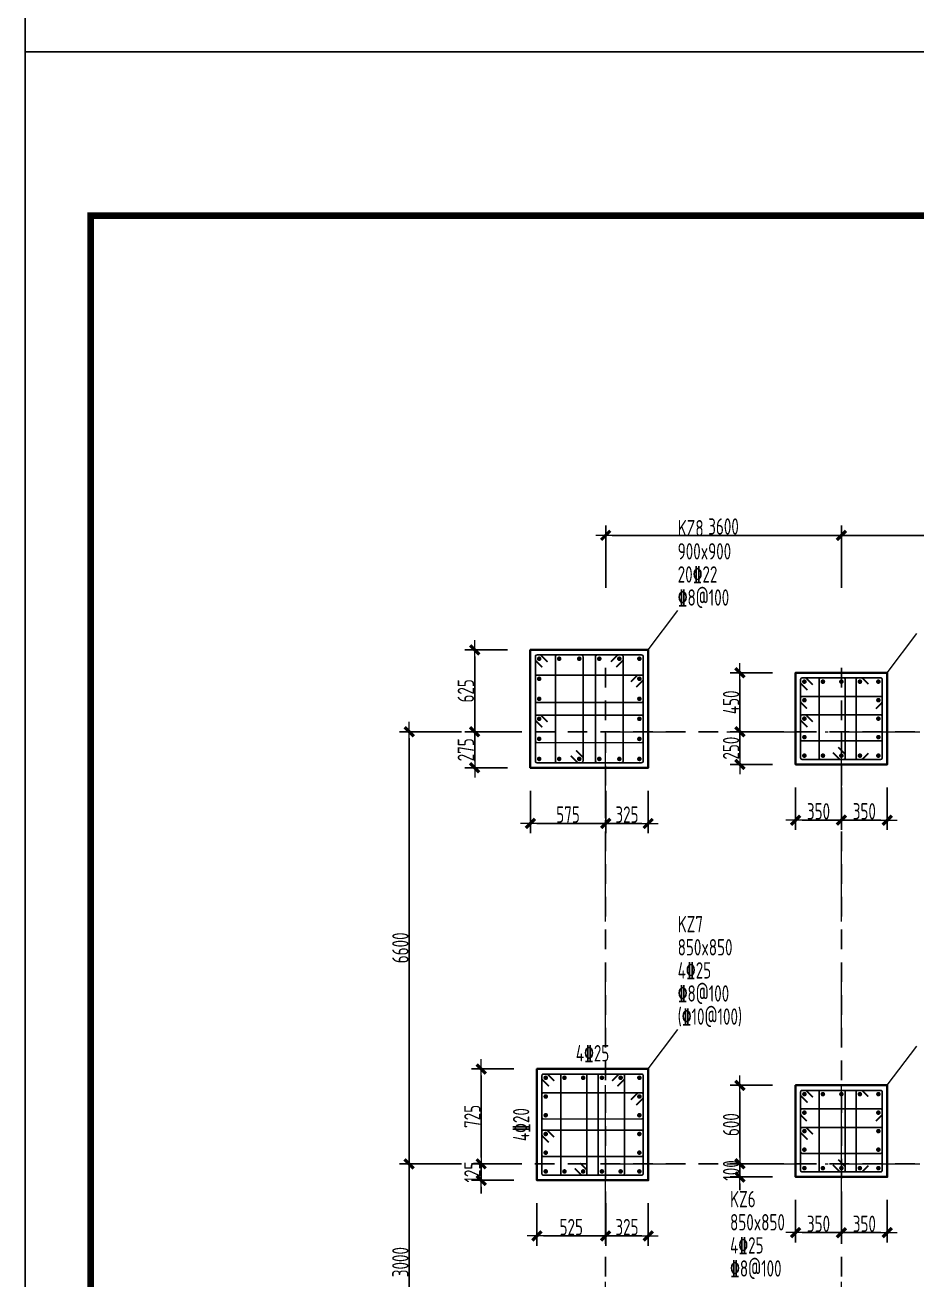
# Model space of a CAD drawing. Header units: millimetres. Extents: x 539196 to 807275, y 431843 to 1156631.
# Drawn here: x 603403 to 617021, y 749487 to 768652 of the extents above; entities that cross this region are included whole.
import ezdxf
from ezdxf.enums import TextEntityAlignment as Align

# ---------------------------------------------------------------- set-up
doc = ezdxf.new("R2010")
doc.units = ezdxf.units.MM
doc.header["$MEASUREMENT"] = 0
for name, pattern in [('DOTE', [2.42, 2, -0.2, 0.02, -0.2]), ('点划线', [1850, 1200, -300, 50, -300]), ('虚线', [500, 300, -200])]:
    doc.linetypes.add(name, pattern=pattern)
doc.layers.add('DOTE', color=1, linetype='DOTE')
doc.layers.add('PUB_TITLE', color=4, linetype='Continuous')
for name, color, linetype, lineweight in [('柱原位标注', 7, 'Continuous', 18), ('柱尺寸标注', 3, 'Continuous', 18), ('柱标注引线', 2, 'Continuous', 18), ('柱箍筋', 1, 'Continuous', 25), ('柱纵筋', 1, 'Continuous', 70), ('柱集中标注', 2, 'Continuous', 18), ('砼柱', 2, 'Continuous', 35), ('网格', 9, '点划线', 18), ('轴线标注', 3, 'Continuous', 18)]:
    doc.layers.add(name, color=color, linetype=linetype, lineweight=lineweight)
doc.styles.add('样式 1_yjk_yjk', font='yjkeng.shx', dxfattribs={"width": 0.7, "bigfont": 'yjkchn.shx'})
doc.dimstyles.new('盈建科结构_yjk_yjk', dxfattribs={"dimscale": 100, "dimtxt": 2.5, "dimasz": 1, "dimexe": 1.5, "dimexo": 0.625, "dimgap": 0.1, "dimtad": 1, "dimdec": 0, "dimrnd": 1, "dimzin": 0, "dimdsep": 46, "dimtxsty": '样式 1_yjk_yjk', "dimblk": '_yjkbk', "dimblk1": 'ARCHTICK', "dimblk2": 'ARCHTICK', "dimcen": 0.09, "dimadec": 0, "dimazin": 0, "dimtfac": 1, "dimtdec": 4, "dimtix": 1, "dimtmove": 2, "dimatfit": 3, "dimfxl": 0, "dimtolj": 1, "dimtzin": 0, "dimarcsym": 0})

# ---------------------------------------------------------------- blocks, each defined once
blk = doc.blocks.new('_yjkbk')
blk.add_line((-1, 0), (1.5, 0))
blk.add_lwpolyline([(-0.7, -0.7, 0.5, 0.5, 0), (0.7, 0.7, 0.5, 0.5, 0)], format="xyseb")
blk = doc.blocks.new('*D2409')
at = {"layer": 'Defpoints', "color": 0}
for p in [(611118, 757309), (612268, 757309), (612268, 756459)]:
    blk.add_point(p, dxfattribs=at)
at = {"layer": '柱尺寸标注', "color": 0, "lineweight": -2}
for p, q in [((611118, 756959), (611118, 756309)), ((612268, 756959), (612268, 756309)), ((611218, 756459), (612168, 756459))]:
    blk.add_line(p, q, dxfattribs=at)
at = {"layer": '柱尺寸标注', "color": 0, "lineweight": -2, "xscale": 100, "yscale": 100, "zscale": 100, "rotation": 180}
blk.add_blockref('_yjkbk', (611118, 756459), dxfattribs=at)
at = {"layer": '柱尺寸标注', "color": 0, "lineweight": -2, "xscale": 100, "yscale": 100, "zscale": 100}
blk.add_blockref('_yjkbk', (612268, 756459), dxfattribs=at)
at = {"layer": '柱尺寸标注', "color": 0, "insert": (611693, 756594), "char_height": 250, "attachment_point": 5, "style": '样式 1_yjk_yjk'}
blk.add_mtext('\\A1;575', dxfattribs=at)
blk = doc.blocks.new('_ARCHTICK')
at = {"color": 0, "linetype": 'ByBlock', "const_width": 0.15}
blk.add_lwpolyline([(-0.5, -0.5), (0.5, 0.5)], dxfattribs=at)
blk = doc.blocks.new('*D2410')
at = {"layer": 'Defpoints', "color": 0}
for p in [(612268, 757309), (612918, 757309), (612918, 756459)]:
    blk.add_point(p, dxfattribs=at)
at = {"layer": '柱尺寸标注', "color": 0, "lineweight": -2}
for p, q in [((612268, 756959), (612268, 756309)), ((612918, 756959), (612918, 756309)), ((612368, 756459), (612818, 756459))]:
    blk.add_line(p, q, dxfattribs=at)
at = {"layer": '柱尺寸标注', "color": 0, "lineweight": -2, "xscale": 100, "yscale": 100, "zscale": 100, "rotation": 180}
blk.add_blockref('_yjkbk', (612268, 756459), dxfattribs=at)
at = {"layer": '柱尺寸标注', "color": 0, "lineweight": -2, "xscale": 100, "yscale": 100, "zscale": 100}
blk.add_blockref('_yjkbk', (612918, 756459), dxfattribs=at)
at = {"layer": '柱尺寸标注', "color": 0, "insert": (612593, 756594), "char_height": 250, "attachment_point": 5, "style": '样式 1_yjk_yjk'}
blk.add_mtext('\\A1;325', dxfattribs=at)
blk = doc.blocks.new('*D2411')
at = {"layer": 'Defpoints', "color": 0}
for p in [(611118, 759109), (610268, 757859), (611118, 757859)]:
    blk.add_point(p, dxfattribs=at)
at = {"layer": '柱尺寸标注', "color": 0, "lineweight": -2}
for p, q in [((610768, 759109), (610118, 759109)), ((610268, 759009), (610268, 757959)), ((610768, 757859), (610118, 757859))]:
    blk.add_line(p, q, dxfattribs=at)
at = {"layer": '柱尺寸标注', "color": 0, "lineweight": -2, "xscale": 100, "yscale": 100, "zscale": 100}
for p, rotation in [((610268, 759109), 90), ((610268, 757859), 270)]:
    blk.add_blockref('_yjkbk', p, dxfattribs=dict(at, rotation=rotation))
at = {"layer": '柱尺寸标注', "color": 0, "insert": (610133, 758484), "char_height": 250, "attachment_point": 5, "rotation": 90, "style": '样式 1_yjk_yjk'}
blk.add_mtext('\\A1;625', dxfattribs=at)
blk = doc.blocks.new('*D2412')
at = {"layer": 'Defpoints', "color": 0}
for p in [(611118, 757859), (610268, 757309), (611118, 757309)]:
    blk.add_point(p, dxfattribs=at)
at = {"layer": '柱尺寸标注', "color": 0, "lineweight": -2}
for p, q in [((610768, 757859), (610118, 757859)), ((610268, 757759), (610268, 757409)), ((610768, 757309), (610118, 757309))]:
    blk.add_line(p, q, dxfattribs=at)
at = {"layer": '柱尺寸标注', "color": 0, "lineweight": -2, "xscale": 100, "yscale": 100, "zscale": 100}
for p, rotation in [((610268, 757859), 90), ((610268, 757309), 270)]:
    blk.add_blockref('_yjkbk', p, dxfattribs=dict(at, rotation=rotation))
at = {"layer": '柱尺寸标注', "color": 0, "insert": (610133, 757584), "char_height": 250, "attachment_point": 5, "rotation": 90, "style": '样式 1_yjk_yjk'}
blk.add_mtext('\\A1;275', dxfattribs=at)
blk = doc.blocks.new('*D2421')
at = {"layer": 'Defpoints', "color": 0}
for p in [(611218, 751009), (612268, 751009), (612268, 750159)]:
    blk.add_point(p, dxfattribs=at)
at = {"layer": '柱尺寸标注', "color": 0, "lineweight": -2}
for p, q in [((611218, 750659), (611218, 750009)), ((612268, 750659), (612268, 750009)), ((611318, 750159), (612168, 750159))]:
    blk.add_line(p, q, dxfattribs=at)
at = {"layer": '柱尺寸标注', "color": 0, "lineweight": -2, "xscale": 100, "yscale": 100, "zscale": 100, "rotation": 180}
blk.add_blockref('_yjkbk', (611218, 750159), dxfattribs=at)
at = {"layer": '柱尺寸标注', "color": 0, "lineweight": -2, "xscale": 100, "yscale": 100, "zscale": 100}
blk.add_blockref('_yjkbk', (612268, 750159), dxfattribs=at)
at = {"layer": '柱尺寸标注', "color": 0, "insert": (611743, 750294), "char_height": 250, "attachment_point": 5, "style": '样式 1_yjk_yjk'}
blk.add_mtext('\\A1;525', dxfattribs=at)
blk = doc.blocks.new('*D2422')
at = {"layer": 'Defpoints', "color": 0}
for p in [(612268, 751009), (612918, 751009), (612918, 750159)]:
    blk.add_point(p, dxfattribs=at)
at = {"layer": '柱尺寸标注', "color": 0, "lineweight": -2}
for p, q in [((612268, 750659), (612268, 750009)), ((612918, 750659), (612918, 750009)), ((612368, 750159), (612818, 750159))]:
    blk.add_line(p, q, dxfattribs=at)
at = {"layer": '柱尺寸标注', "color": 0, "lineweight": -2, "xscale": 100, "yscale": 100, "zscale": 100, "rotation": 180}
blk.add_blockref('_yjkbk', (612268, 750159), dxfattribs=at)
at = {"layer": '柱尺寸标注', "color": 0, "lineweight": -2, "xscale": 100, "yscale": 100, "zscale": 100}
blk.add_blockref('_yjkbk', (612918, 750159), dxfattribs=at)
at = {"layer": '柱尺寸标注', "color": 0, "insert": (612593, 750294), "char_height": 250, "attachment_point": 5, "style": '样式 1_yjk_yjk'}
blk.add_mtext('\\A1;325', dxfattribs=at)
blk = doc.blocks.new('*D2423')
at = {"layer": 'Defpoints', "color": 0}
for p in [(611218, 752709), (610368, 751259), (611218, 751259)]:
    blk.add_point(p, dxfattribs=at)
at = {"layer": '柱尺寸标注', "color": 0, "lineweight": -2}
for p, q in [((610868, 752709), (610218, 752709)), ((610368, 752609), (610368, 751359)), ((610868, 751259), (610218, 751259))]:
    blk.add_line(p, q, dxfattribs=at)
at = {"layer": '柱尺寸标注', "color": 0, "lineweight": -2, "xscale": 100, "yscale": 100, "zscale": 100}
for p, rotation in [((610368, 752709), 90), ((610368, 751259), 270)]:
    blk.add_blockref('_yjkbk', p, dxfattribs=dict(at, rotation=rotation))
at = {"layer": '柱尺寸标注', "color": 0, "insert": (610233, 751984), "char_height": 250, "attachment_point": 5, "rotation": 90, "style": '样式 1_yjk_yjk'}
blk.add_mtext('\\A1;725', dxfattribs=at)
blk = doc.blocks.new('*D2424')
at = {"layer": 'Defpoints', "color": 0}
for p in [(611218, 751259), (610368, 751009), (611218, 751009)]:
    blk.add_point(p, dxfattribs=at)
at = {"layer": '柱尺寸标注', "color": 0, "lineweight": -2}
for p, q in [((610368, 751359), (610368, 751459)), ((610868, 751259), (610218, 751259)), ((610368, 751259), (610368, 751009)), ((610868, 751009), (610218, 751009)), ((610368, 750909), (610368, 750809))]:
    blk.add_line(p, q, dxfattribs=at)
at = {"layer": '柱尺寸标注', "color": 0, "lineweight": -2, "xscale": 100, "yscale": 100, "zscale": 100}
for p, rotation in [((610368, 751259), 270), ((610368, 751009), 90)]:
    blk.add_blockref('_yjkbk', p, dxfattribs=dict(at, rotation=rotation))
at = {"layer": '柱尺寸标注', "color": 0, "insert": (610233, 751134), "char_height": 250, "attachment_point": 5, "rotation": 90, "style": '样式 1_yjk_yjk'}
blk.add_mtext('\\A1;125', dxfattribs=at)
blk = doc.blocks.new('*D2425')
at = {"layer": 'Defpoints', "color": 0}
for p in [(615168, 751059), (615868, 751059), (615868, 750209)]:
    blk.add_point(p, dxfattribs=at)
at = {"layer": '柱尺寸标注', "color": 0, "lineweight": -2}
for p, q in [((615168, 750709), (615168, 750059)), ((615868, 750709), (615868, 750059)), ((615268, 750209), (615768, 750209))]:
    blk.add_line(p, q, dxfattribs=at)
at = {"layer": '柱尺寸标注', "color": 0, "lineweight": -2, "xscale": 100, "yscale": 100, "zscale": 100, "rotation": 180}
blk.add_blockref('_yjkbk', (615168, 750209), dxfattribs=at)
at = {"layer": '柱尺寸标注', "color": 0, "lineweight": -2, "xscale": 100, "yscale": 100, "zscale": 100}
blk.add_blockref('_yjkbk', (615868, 750209), dxfattribs=at)
at = {"layer": '柱尺寸标注', "color": 0, "insert": (615518, 750344), "char_height": 250, "attachment_point": 5, "style": '样式 1_yjk_yjk'}
blk.add_mtext('\\A1;350', dxfattribs=at)
blk = doc.blocks.new('*D2426')
at = {"layer": 'Defpoints', "color": 0}
for p in [(615868, 751059), (616568, 751059), (616568, 750209)]:
    blk.add_point(p, dxfattribs=at)
at = {"layer": '柱尺寸标注', "color": 0, "lineweight": -2}
for p, q in [((615868, 750709), (615868, 750059)), ((616568, 750709), (616568, 750059)), ((615968, 750209), (616468, 750209))]:
    blk.add_line(p, q, dxfattribs=at)
at = {"layer": '柱尺寸标注', "color": 0, "lineweight": -2, "xscale": 100, "yscale": 100, "zscale": 100, "rotation": 180}
blk.add_blockref('_yjkbk', (615868, 750209), dxfattribs=at)
at = {"layer": '柱尺寸标注', "color": 0, "lineweight": -2, "xscale": 100, "yscale": 100, "zscale": 100}
blk.add_blockref('_yjkbk', (616568, 750209), dxfattribs=at)
at = {"layer": '柱尺寸标注', "color": 0, "insert": (616218, 750344), "char_height": 250, "attachment_point": 5, "style": '样式 1_yjk_yjk'}
blk.add_mtext('\\A1;350', dxfattribs=at)
blk = doc.blocks.new('*D2427')
at = {"layer": 'Defpoints', "color": 0}
for p in [(615168, 752459), (614318, 751259), (615168, 751259)]:
    blk.add_point(p, dxfattribs=at)
at = {"layer": '柱尺寸标注', "color": 0, "lineweight": -2}
for p, q in [((614818, 752459), (614168, 752459)), ((614318, 752359), (614318, 751359)), ((614818, 751259), (614168, 751259))]:
    blk.add_line(p, q, dxfattribs=at)
at = {"layer": '柱尺寸标注', "color": 0, "lineweight": -2, "xscale": 100, "yscale": 100, "zscale": 100}
for p, rotation in [((614318, 752459), 90), ((614318, 751259), 270)]:
    blk.add_blockref('_yjkbk', p, dxfattribs=dict(at, rotation=rotation))
at = {"layer": '柱尺寸标注', "color": 0, "insert": (614183, 751859), "char_height": 250, "attachment_point": 5, "rotation": 90, "style": '样式 1_yjk_yjk'}
blk.add_mtext('\\A1;600', dxfattribs=at)
blk = doc.blocks.new('*D2428')
at = {"layer": 'Defpoints', "color": 0}
for p in [(615168, 751259), (614318, 751059), (615168, 751059)]:
    blk.add_point(p, dxfattribs=at)
at = {"layer": '柱尺寸标注', "color": 0, "lineweight": -2}
for p, q in [((614318, 751359), (614318, 751459)), ((614818, 751259), (614168, 751259)), ((614318, 751259), (614318, 751059)), ((614818, 751059), (614168, 751059)), ((614318, 750959), (614318, 750859))]:
    blk.add_line(p, q, dxfattribs=at)
at = {"layer": '柱尺寸标注', "color": 0, "lineweight": -2, "xscale": 100, "yscale": 100, "zscale": 100}
for p, rotation in [((614318, 751259), 270), ((614318, 751059), 90)]:
    blk.add_blockref('_yjkbk', p, dxfattribs=dict(at, rotation=rotation))
at = {"layer": '柱尺寸标注', "color": 0, "insert": (614183, 751159), "char_height": 250, "attachment_point": 5, "rotation": 90, "style": '样式 1_yjk_yjk'}
blk.add_mtext('\\A1;100', dxfattribs=at)
blk = doc.blocks.new('*D2429')
at = {"layer": 'Defpoints', "color": 0}
for p in [(615168, 757359), (615868, 757359), (615868, 756509)]:
    blk.add_point(p, dxfattribs=at)
at = {"layer": '柱尺寸标注', "color": 0, "lineweight": -2}
for p, q in [((615168, 757009), (615168, 756359)), ((615868, 757009), (615868, 756359)), ((615268, 756509), (615768, 756509))]:
    blk.add_line(p, q, dxfattribs=at)
at = {"layer": '柱尺寸标注', "color": 0, "lineweight": -2, "xscale": 100, "yscale": 100, "zscale": 100, "rotation": 180}
blk.add_blockref('_yjkbk', (615168, 756509), dxfattribs=at)
at = {"layer": '柱尺寸标注', "color": 0, "lineweight": -2, "xscale": 100, "yscale": 100, "zscale": 100}
blk.add_blockref('_yjkbk', (615868, 756509), dxfattribs=at)
at = {"layer": '柱尺寸标注', "color": 0, "insert": (615518, 756644), "char_height": 250, "attachment_point": 5, "style": '样式 1_yjk_yjk'}
blk.add_mtext('\\A1;350', dxfattribs=at)
blk = doc.blocks.new('*D2430')
at = {"layer": 'Defpoints', "color": 0}
for p in [(615868, 757359), (616568, 757359), (616568, 756509)]:
    blk.add_point(p, dxfattribs=at)
at = {"layer": '柱尺寸标注', "color": 0, "lineweight": -2}
for p, q in [((615868, 757009), (615868, 756359)), ((616568, 757009), (616568, 756359)), ((615968, 756509), (616468, 756509))]:
    blk.add_line(p, q, dxfattribs=at)
at = {"layer": '柱尺寸标注', "color": 0, "lineweight": -2, "xscale": 100, "yscale": 100, "zscale": 100, "rotation": 180}
blk.add_blockref('_yjkbk', (615868, 756509), dxfattribs=at)
at = {"layer": '柱尺寸标注', "color": 0, "lineweight": -2, "xscale": 100, "yscale": 100, "zscale": 100}
blk.add_blockref('_yjkbk', (616568, 756509), dxfattribs=at)
at = {"layer": '柱尺寸标注', "color": 0, "insert": (616218, 756644), "char_height": 250, "attachment_point": 5, "style": '样式 1_yjk_yjk'}
blk.add_mtext('\\A1;350', dxfattribs=at)
blk = doc.blocks.new('*D2431')
at = {"layer": 'Defpoints', "color": 0}
for p in [(615168, 758759), (614318, 757859), (615168, 757859)]:
    blk.add_point(p, dxfattribs=at)
at = {"layer": '柱尺寸标注', "color": 0, "lineweight": -2}
for p, q in [((614818, 758759), (614168, 758759)), ((614318, 758659), (614318, 757959)), ((614818, 757859), (614168, 757859))]:
    blk.add_line(p, q, dxfattribs=at)
at = {"layer": '柱尺寸标注', "color": 0, "lineweight": -2, "xscale": 100, "yscale": 100, "zscale": 100}
for p, rotation in [((614318, 758759), 90), ((614318, 757859), 270)]:
    blk.add_blockref('_yjkbk', p, dxfattribs=dict(at, rotation=rotation))
at = {"layer": '柱尺寸标注', "color": 0, "insert": (614183, 758309), "char_height": 250, "attachment_point": 5, "rotation": 90, "style": '样式 1_yjk_yjk'}
blk.add_mtext('\\A1;450', dxfattribs=at)
blk = doc.blocks.new('*D2432')
at = {"layer": 'Defpoints', "color": 0}
for p in [(615168, 757859), (614318, 757359), (615168, 757359)]:
    blk.add_point(p, dxfattribs=at)
at = {"layer": '柱尺寸标注', "color": 0, "lineweight": -2}
for p, q in [((614818, 757859), (614168, 757859)), ((614318, 757759), (614318, 757459)), ((614818, 757359), (614168, 757359))]:
    blk.add_line(p, q, dxfattribs=at)
at = {"layer": '柱尺寸标注', "color": 0, "lineweight": -2, "xscale": 100, "yscale": 100, "zscale": 100}
for p, rotation in [((614318, 757859), 90), ((614318, 757359), 270)]:
    blk.add_blockref('_yjkbk', p, dxfattribs=dict(at, rotation=rotation))
at = {"layer": '柱尺寸标注', "color": 0, "insert": (614183, 757609), "char_height": 250, "attachment_point": 5, "rotation": 90, "style": '样式 1_yjk_yjk'}
blk.add_mtext('\\A1;250', dxfattribs=at)
blk = doc.blocks.new('*D1015')
at = {"layer": 'Defpoints', "color": 0}
for p in [(615868, 760859), (612268, 757859), (615868, 757859)]:
    blk.add_point(p, dxfattribs=at)
at = {"layer": '轴线标注', "color": 0, "lineweight": -2}
for p, q in [((612268, 760059), (612268, 761009)), ((612368, 760859), (615768, 760859)), ((615868, 760059), (615868, 761009))]:
    blk.add_line(p, q, dxfattribs=at)
at = {"layer": '轴线标注', "color": 0, "lineweight": -2, "xscale": 100, "yscale": 100, "zscale": 100, "rotation": 180}
blk.add_blockref('_yjkbk', (612268, 760859), dxfattribs=at)
at = {"layer": '轴线标注', "color": 0, "lineweight": -2, "xscale": 100, "yscale": 100, "zscale": 100}
blk.add_blockref('_yjkbk', (615868, 760859), dxfattribs=at)
at = {"layer": '轴线标注', "color": 0, "insert": (614068, 760994), "char_height": 250, "attachment_point": 5, "style": '样式 1_yjk_yjk'}
blk.add_mtext('\\A1;3600', dxfattribs=at)
blk = doc.blocks.new('*D1017')
at = {"layer": 'Defpoints', "color": 0}
for p in [(619668, 760859), (615868, 757859), (619668, 757859)]:
    blk.add_point(p, dxfattribs=at)
at = {"layer": '轴线标注', "color": 0, "lineweight": -2}
for p, q in [((615868, 760059), (615868, 761009)), ((615968, 760859), (619568, 760859)), ((619668, 760059), (619668, 761009))]:
    blk.add_line(p, q, dxfattribs=at)
at = {"layer": '轴线标注', "color": 0, "lineweight": -2, "xscale": 100, "yscale": 100, "zscale": 100, "rotation": 180}
blk.add_blockref('_yjkbk', (615868, 760859), dxfattribs=at)
at = {"layer": '轴线标注', "color": 0, "lineweight": -2, "xscale": 100, "yscale": 100, "zscale": 100}
blk.add_blockref('_yjkbk', (619668, 760859), dxfattribs=at)
at = {"layer": '轴线标注', "color": 0, "insert": (617768, 760994), "char_height": 250, "attachment_point": 5, "style": '样式 1_yjk_yjk'}
blk.add_mtext('\\A1;3800', dxfattribs=at)
blk = doc.blocks.new('*D1034')
at = {"layer": 'Defpoints', "color": 0}
for p in [(612268, 757859), (609268, 751259), (612268, 751259)]:
    blk.add_point(p, dxfattribs=at)
at = {"layer": '轴线标注', "color": 0, "lineweight": -2}
for p, q in [((610068, 757859), (609118, 757859)), ((609268, 757759), (609268, 751359)), ((610068, 751259), (609118, 751259))]:
    blk.add_line(p, q, dxfattribs=at)
at = {"layer": '轴线标注', "color": 0, "lineweight": -2, "xscale": 100, "yscale": 100, "zscale": 100}
for p, rotation in [((609268, 757859), 90), ((609268, 751259), 270)]:
    blk.add_blockref('_yjkbk', p, dxfattribs=dict(at, rotation=rotation))
at = {"layer": '轴线标注', "color": 0, "insert": (609133, 754559), "char_height": 250, "attachment_point": 5, "rotation": 90, "style": '样式 1_yjk_yjk'}
blk.add_mtext('\\A1;6600', dxfattribs=at)
blk = doc.blocks.new('*D1036')
at = {"layer": 'Defpoints', "color": 0}
for p in [(612268, 751259), (609268, 748259), (612268, 748259)]:
    blk.add_point(p, dxfattribs=at)
at = {"layer": '轴线标注', "color": 0, "lineweight": -2}
for p, q in [((610068, 751259), (609118, 751259)), ((609268, 751159), (609268, 748359)), ((610068, 748259), (609118, 748259))]:
    blk.add_line(p, q, dxfattribs=at)
at = {"layer": '轴线标注', "color": 0, "lineweight": -2, "xscale": 100, "yscale": 100, "zscale": 100}
for p, rotation in [((609268, 751259), 90), ((609268, 748259), 270)]:
    blk.add_blockref('_yjkbk', p, dxfattribs=dict(at, rotation=rotation))
at = {"layer": '轴线标注', "color": 0, "insert": (609133, 749759), "char_height": 250, "attachment_point": 5, "rotation": 90, "style": '样式 1_yjk_yjk'}
blk.add_mtext('\\A1;3000', dxfattribs=at)
blk = doc.blocks.new('jzzw')
at = {"layer": 'DOTE', "color": 1, "linetype": '虚线'}
for p, q in [((913786, 872027), (913786, 890469)), ((913786, 872027), (913786, 890469)), ((917386, 872027), (917386, 890469)), ((952506, 889349), (912186, 889349)), ((952506, 889349), (912186, 889349)), ((952506, 889349), (912186, 889349)), ((952506, 889349), (912186, 889349)), ((952506, 882749), (911886, 882749))]:
    blk.add_line(p, q, dxfattribs=at)

msp = doc.modelspace()

# ---------------------------------------------------------------- linework, layer by layer
at = {"layer": 'PUB_TITLE'}
for points in [[(603402.6, 768243), (662802.6, 768243), (662802.6, 852343), (603402.6, 852343)], [(603402.6, 684143), (662802.6, 684143), (662802.6, 768243), (603402.6, 768243)]]:
    msp.add_lwpolyline(points, close=True, dxfattribs=at)
at = {"layer": 'PUB_TITLE', "const_width": 100}
msp.add_lwpolyline([(604402.6, 685143), (661802.6, 685143), (661802.6, 765743), (604402.6, 765743)], close=True, dxfattribs=at)
at = {"layer": '柱标注引线'}
for p, q in [((612917.6, 759109.2), (613367.6, 759709.2)), ((616567.6, 758759.2), (617017.6, 759359.2)), ((612917.6, 752709.2), (613367.6, 753309.2)), ((616567.6, 752459.2), (617017.6, 753059.2))]:
    msp.add_line(p, q, dxfattribs=at)
at = {"layer": '柱箍筋', "const_width": 25}
for points in [[(611381.6, 758926.5), (611283.4, 759024.8, 0.1989124), (611266.6, 759031.7), (611218.8, 759031.7, 0.4142136), (611195.1, 759008), (611195.1, 757410.5, 0.4142136), (611218.8, 757386.7), (612816.3, 757386.7, 0.4142136), (612840.1, 757410.5), (612840.1, 759008, 0.4142136), (612816.3, 759031.7), (611218.8, 759031.7, 0.4142136), (611195.1, 759008), (611195.1, 758960.2, 0.1989124), (611202, 758943.5), (611300.3, 758845.2)], [(611735.5, 757492), (611833.8, 757393.7, 0.1989124), (611850.6, 757386.7), (611898.3, 757386.7, 0.4142136), (611922.1, 757410.5), (611922.1, 759008, 0.4142136), (611898.3, 759031.7), (611524.8, 759031.7, 0.4142136), (611501.1, 759008), (611501.1, 757410.5, 0.4142136), (611524.8, 757386.7), (611898.3, 757386.7, 0.4142136), (611922.1, 757410.5), (611922.1, 757458.2, 0.1989124), (611915.1, 757475), (611816.9, 757573.3)], [(612347.5, 758926.5), (612445.8, 759024.8, -0.1989124), (612462.6, 759031.7), (612510.3, 759031.7, -0.4142136), (612534.1, 759008), (612534.1, 757410.5, -0.4142136), (612510.3, 757386.7), (612136.8, 757386.7, -0.4142136), (612113.1, 757410.5), (612113.1, 759008, -0.4142136), (612136.8, 759031.7), (612510.3, 759031.7, -0.4142136), (612534.1, 759008), (612534.1, 758960.2, -0.1989124), (612527.1, 758943.5), (612428.9, 758845.2)], [(612734.9, 758539.2), (612833.1, 758637.5, 0.1989124), (612840.1, 758654.2), (612840.1, 758702, 0.4142136), (612816.3, 758725.7), (611218.8, 758725.7, 0.4142136), (611195.1, 758702), (611195.1, 758328.5, 0.4142136), (611218.8, 758304.7), (612816.3, 758304.7, 0.4142136), (612840.1, 758328.5), (612840.1, 758702, 0.4142136), (612816.3, 758725.7), (612768.6, 758725.7, 0.1989124), (612751.8, 758718.8), (612653.5, 758620.5)], [(615431.6, 758576.5), (615333.4, 758674.8, 0.1989124), (615316.6, 758681.7), (615268.8, 758681.7, 0.4142136), (615245.1, 758658), (615245.1, 757460.5, 0.4142136), (615268.8, 757436.7), (616466.3, 757436.7, 0.4142136), (616490.1, 757460.5), (616490.1, 758658, 0.4142136), (616466.3, 758681.7), (615268.8, 758681.7, 0.4142136), (615245.1, 758658), (615245.1, 758610.2, 0.1989124), (615252, 758593.5), (615350.3, 758495.2)], [(615738.5, 757542), (615836.8, 757443.7, 0.1989124), (615853.6, 757436.7), (615901.3, 757436.7, 0.4142136), (615925.1, 757460.5), (615925.1, 758658, 0.4142136), (615901.3, 758681.7), (615551.3, 758681.7, 0.4142136), (615527.6, 758658), (615527.6, 757460.5, 0.4142136), (615551.3, 757436.7), (615901.3, 757436.7, 0.4142136), (615925.1, 757460.5), (615925.1, 757508.2, 0.1989124), (615918.1, 757525), (615819.9, 757623.3)], [(616279.1, 757532.1), (616190.7, 757443.7, -0.131362), (616164.1, 757436.7), (616116.3, 757436.7, -0.4142136), (616092.6, 757460.5), (616092.6, 758658, -0.4142136), (616116.3, 758681.7), (616164.1, 758681.7, -0.131362), (616190.7, 758674.8), (616279.1, 758586.4)], [(615340.4, 758212.7), (615252, 758301.1, -0.131362), (615245.1, 758327.7), (615245.1, 758375.5, -0.4142136), (615268.8, 758399.2), (616466.3, 758399.2, -0.4142136), (616490.1, 758375.5), (616490.1, 758327.7, -0.131362), (616483.1, 758301.1), (616394.7, 758212.7)], [(611300.3, 757927.2), (611202, 758025.5, -0.1989124), (611195.1, 758042.2), (611195.1, 758090, -0.4142136), (611218.8, 758113.7), (612816.3, 758113.7, -0.4142136), (612840.1, 758090), (612840.1, 757716.5, -0.4142136), (612816.3, 757692.7), (611218.8, 757692.7, -0.4142136), (611195.1, 757716.5), (611195.1, 758090, -0.4142136), (611218.8, 758113.7), (611266.6, 758113.7, -0.1989124), (611283.4, 758106.8), (611381.6, 758008.5)], [(615350.3, 757930.2), (615252, 758028.5, -0.1989124), (615245.1, 758045.2), (615245.1, 758093, -0.4142136), (615268.8, 758116.7), (616466.3, 758116.7, -0.4142136), (616490.1, 758093), (616490.1, 757743, -0.4142136), (616466.3, 757719.2), (615268.8, 757719.2, -0.4142136), (615245.1, 757743), (615245.1, 758093, -0.4142136), (615268.8, 758116.7), (615316.6, 758116.7, -0.1989124), (615333.4, 758109.8), (615431.6, 758011.5)], [(611481.6, 752526.5), (611383.4, 752624.8, 0.1989124), (611366.6, 752631.7), (611318.8, 752631.7, 0.4142136), (611295.1, 752608), (611295.1, 751110.5, 0.4142136), (611318.8, 751086.7), (612816.3, 751086.7, 0.4142136), (612840.1, 751110.5), (612840.1, 752608, 0.4142136), (612816.3, 752631.7), (611318.8, 752631.7, 0.4142136), (611295.1, 752608), (611295.1, 752560.2, 0.1989124), (611302, 752543.5), (611400.3, 752445.2)], [(611795.5, 751192), (611893.8, 751093.7, 0.1989124), (611910.6, 751086.7), (611958.3, 751086.7, 0.4142136), (611982.1, 751110.5), (611982.1, 752608, 0.4142136), (611958.3, 752631.7), (611604.8, 752631.7, 0.4142136), (611581.1, 752608), (611581.1, 751110.5, 0.4142136), (611604.8, 751086.7), (611958.3, 751086.7, 0.4142136), (611982.1, 751110.5), (611982.1, 751158.2, 0.1989124), (611975.1, 751175), (611876.9, 751273.3)], [(612367.5, 752526.5), (612465.8, 752624.8, -0.1989124), (612482.6, 752631.7), (612530.3, 752631.7, -0.4142136), (612554.1, 752608), (612554.1, 751110.5, -0.4142136), (612530.3, 751086.7), (612176.8, 751086.7, -0.4142136), (612153.1, 751110.5), (612153.1, 752608, -0.4142136), (612176.8, 752631.7), (612530.3, 752631.7, -0.4142136), (612554.1, 752608), (612554.1, 752560.2, -0.1989124), (612547.1, 752543.5), (612448.9, 752445.2)], [(612734.9, 752159.2), (612833.1, 752257.5, 0.1989124), (612840.1, 752274.2), (612840.1, 752322, 0.4142136), (612816.3, 752345.7), (611318.8, 752345.7, 0.4142136), (611295.1, 752322), (611295.1, 751968.5, 0.4142136), (611318.8, 751944.7), (612816.3, 751944.7, 0.4142136), (612840.1, 751968.5), (612840.1, 752322, 0.4142136), (612816.3, 752345.7), (612768.6, 752345.7, 0.1989124), (612751.8, 752338.8), (612653.5, 752240.5)], [(615431.6, 752276.5), (615333.4, 752374.8, 0.1989124), (615316.6, 752381.7), (615268.8, 752381.7, 0.4142136), (615245.1, 752358), (615245.1, 751160.5, 0.4142136), (615268.8, 751136.7), (616466.3, 751136.7, 0.4142136), (616490.1, 751160.5), (616490.1, 752358, 0.4142136), (616466.3, 752381.7), (615268.8, 752381.7, 0.4142136), (615245.1, 752358), (615245.1, 752310.2, 0.1989124), (615252, 752293.5), (615350.3, 752195.2)], [(615738.5, 751242), (615836.8, 751143.7, 0.1989124), (615853.6, 751136.7), (615901.3, 751136.7, 0.4142136), (615925.1, 751160.5), (615925.1, 752358, 0.4142136), (615901.3, 752381.7), (615551.3, 752381.7, 0.4142136), (615527.6, 752358), (615527.6, 751160.5, 0.4142136), (615551.3, 751136.7), (615901.3, 751136.7, 0.4142136), (615925.1, 751160.5), (615925.1, 751208.2, 0.1989124), (615918.1, 751225), (615819.9, 751323.3)], [(616279.1, 751232.1), (616190.7, 751143.7, -0.131362), (616164.1, 751136.7), (616116.3, 751136.7, -0.4142136), (616092.6, 751160.5), (616092.6, 752358, -0.4142136), (616116.3, 752381.7), (616164.1, 752381.7, -0.131362), (616190.7, 752374.8), (616279.1, 752286.4)], [(615340.4, 751912.7), (615252, 752001.1, -0.131362), (615245.1, 752027.7), (615245.1, 752075.5, -0.4142136), (615268.8, 752099.2), (616466.3, 752099.2, -0.4142136), (616490.1, 752075.5), (616490.1, 752027.7, -0.131362), (616483.1, 752001.1), (616394.7, 751912.7)], [(611400.3, 751587.2), (611302, 751685.5, -0.1989124), (611295.1, 751702.2), (611295.1, 751750, -0.4142136), (611318.8, 751773.7), (612816.3, 751773.7, -0.4142136), (612840.1, 751750), (612840.1, 751396.5, -0.4142136), (612816.3, 751372.7), (611318.8, 751372.7, -0.4142136), (611295.1, 751396.5), (611295.1, 751750, -0.4142136), (611318.8, 751773.7), (611366.6, 751773.7, -0.1989124), (611383.4, 751766.8), (611481.6, 751668.5)], [(615350.3, 751630.2), (615252, 751728.5, -0.1989124), (615245.1, 751745.2), (615245.1, 751793, -0.4142136), (615268.8, 751816.7), (616466.3, 751816.7, -0.4142136), (616490.1, 751793), (616490.1, 751443, -0.4142136), (616466.3, 751419.2), (615268.8, 751419.2, -0.4142136), (615245.1, 751443), (615245.1, 751793, -0.4142136), (615268.8, 751816.7), (615316.6, 751816.7, -0.1989124), (615333.4, 751809.8), (615431.6, 751711.5)]]:
    msp.add_lwpolyline(points, format="xyb", dxfattribs=at)
at = {"layer": '柱纵筋', "const_width": 35}
for points in [[(611270.1, 758974.2, 1), (611235.1, 758974.2, 1)], [(611576.1, 758974.2, 1), (611541.1, 758974.2, 1)], [(611882.1, 758974.2, 1), (611847.1, 758974.2, 1)], [(612188.1, 758974.2, 1), (612153.1, 758974.2, 1)], [(612494.1, 758974.2, 1), (612459.1, 758974.2, 1)], [(612800.1, 758974.2, 1), (612765.1, 758974.2, 1)], [(611270.1, 758668.2, 1), (611235.1, 758668.2, 1)], [(612800.1, 758668.2, 1), (612765.1, 758668.2, 1)], [(615320.1, 758624.2, 1), (615285.1, 758624.2, 1)], [(615602.6, 758624.2, 1), (615567.6, 758624.2, 1)], [(615885.1, 758624.2, 1), (615850.1, 758624.2, 1)], [(616167.6, 758624.2, 1), (616132.6, 758624.2, 1)], [(616450.1, 758624.2, 1), (616415.1, 758624.2, 1)], [(611270.1, 758362.2, 1), (611235.1, 758362.2, 1)], [(612800.1, 758362.2, 1), (612765.1, 758362.2, 1)], [(615320.1, 758341.7, 1), (615285.1, 758341.7, 1)], [(616450.1, 758341.7, 1), (616415.1, 758341.7, 1)], [(611270.1, 758056.2, 1), (611235.1, 758056.2, 1)], [(612800.1, 758056.2, 1), (612765.1, 758056.2, 1)], [(615320.1, 758059.2, 1), (615285.1, 758059.2, 1)], [(616450.1, 758059.2, 1), (616415.1, 758059.2, 1)], [(611270.1, 757750.2, 1), (611235.1, 757750.2, 1)], [(612800.1, 757750.2, 1), (612765.1, 757750.2, 1)], [(615320.1, 757776.7, 1), (615285.1, 757776.7, 1)], [(616450.1, 757776.7, 1), (616415.1, 757776.7, 1)], [(611270.1, 757444.2, 1), (611235.1, 757444.2, 1)], [(611576.1, 757444.2, 1), (611541.1, 757444.2, 1)], [(611882.1, 757444.2, 1), (611847.1, 757444.2, 1)], [(612188.1, 757444.2, 1), (612153.1, 757444.2, 1)], [(612494.1, 757444.2, 1), (612459.1, 757444.2, 1)], [(612800.1, 757444.2, 1), (612765.1, 757444.2, 1)], [(615320.1, 757494.2, 1), (615285.1, 757494.2, 1)], [(615602.6, 757494.2, 1), (615567.6, 757494.2, 1)], [(615885.1, 757494.2, 1), (615850.1, 757494.2, 1)], [(616167.6, 757494.2, 1), (616132.6, 757494.2, 1)], [(616450.1, 757494.2, 1), (616415.1, 757494.2, 1)], [(611370.1, 752574.2, 1), (611335.1, 752574.2, 1)], [(611656.1, 752574.2, 1), (611621.1, 752574.2, 1)], [(611942.1, 752574.2, 1), (611907.1, 752574.2, 1)], [(612228.1, 752574.2, 1), (612193.1, 752574.2, 1)], [(612514.1, 752574.2, 1), (612479.1, 752574.2, 1)], [(612800.1, 752574.2, 1), (612765.1, 752574.2, 1)], [(611370.1, 752288.2, 1), (611335.1, 752288.2, 1)], [(612800.1, 752288.2, 1), (612765.1, 752288.2, 1)], [(615320.1, 752324.2, 1), (615285.1, 752324.2, 1)], [(615602.6, 752324.2, 1), (615567.6, 752324.2, 1)], [(615885.1, 752324.2, 1), (615850.1, 752324.2, 1)], [(616167.6, 752324.2, 1), (616132.6, 752324.2, 1)], [(616450.1, 752324.2, 1), (616415.1, 752324.2, 1)], [(611370.1, 752002.2, 1), (611335.1, 752002.2, 1)], [(612800.1, 752002.2, 1), (612765.1, 752002.2, 1)], [(615320.1, 752041.7, 1), (615285.1, 752041.7, 1)], [(616450.1, 752041.7, 1), (616415.1, 752041.7, 1)], [(611370.1, 751716.2, 1), (611335.1, 751716.2, 1)], [(612800.1, 751716.2, 1), (612765.1, 751716.2, 1)], [(615320.1, 751759.2, 1), (615285.1, 751759.2, 1)], [(616450.1, 751759.2, 1), (616415.1, 751759.2, 1)], [(611370.1, 751430.2, 1), (611335.1, 751430.2, 1)], [(612800.1, 751430.2, 1), (612765.1, 751430.2, 1)], [(615320.1, 751476.7, 1), (615285.1, 751476.7, 1)], [(616450.1, 751476.7, 1), (616415.1, 751476.7, 1)], [(611370.1, 751144.2, 1), (611335.1, 751144.2, 1)], [(611656.1, 751144.2, 1), (611621.1, 751144.2, 1)], [(611942.1, 751144.2, 1), (611907.1, 751144.2, 1)], [(612228.1, 751144.2, 1), (612193.1, 751144.2, 1)], [(612514.1, 751144.2, 1), (612479.1, 751144.2, 1)], [(612800.1, 751144.2, 1), (612765.1, 751144.2, 1)], [(615320.1, 751194.2, 1), (615285.1, 751194.2, 1)], [(615602.6, 751194.2, 1), (615567.6, 751194.2, 1)], [(615885.1, 751194.2, 1), (615850.1, 751194.2, 1)], [(616167.6, 751194.2, 1), (616132.6, 751194.2, 1)], [(616450.1, 751194.2, 1), (616415.1, 751194.2, 1)]]:
    msp.add_lwpolyline(points, format="xyb", close=True, dxfattribs=at)
at = {"layer": '砼柱'}
for points in [[(612917.6, 759109.2), (611117.6, 759109.2), (611117.6, 757309.2), (612917.6, 757309.2)], [(616567.6, 758759.2), (615167.6, 758759.2), (615167.6, 757359.2), (616567.6, 757359.2)], [(612917.6, 752709.2), (611217.6, 752709.2), (611217.6, 751009.2), (612917.6, 751009.2)], [(616567.6, 752459.2), (615167.6, 752459.2), (615167.6, 751059.2), (616567.6, 751059.2)]]:
    msp.add_lwpolyline(points, close=True, dxfattribs=at)
at = {"layer": '网格'}
for p, q in [((612267.6, 751259.2), (612267.6, 757859.2)), ((612267.6, 757859.2), (615867.6, 757859.2)), ((615867.6, 751259.2), (615867.6, 757859.2)), ((615867.6, 757859.2), (619667.6, 757859.2)), ((612267.6, 748259.2), (612267.6, 751259.2)), ((612267.6, 751259.2), (615867.6, 751259.2)), ((615867.6, 748259.2), (615867.6, 751259.2)), ((615867.6, 751259.2), (619667.6, 751259.2))]:
    msp.add_line(p, q, dxfattribs=at)

# ---------------------------------------------------------------- block references
msp.add_blockref('jzzw', (-301518.2, -131489.7))

# ---------------------------------------------------------------- texts
at = {"layer": '柱原位标注', "linetype": 'Continuous', "style": '样式 1_yjk_yjk', "width": 0.7}
msp.add_text('4\x8425', height=250, dxfattribs=at).set_placement((612067.6, 752749.2), align=Align.BOTTOM_CENTER)
msp.add_text('4\x8420', height=250, rotation=90, dxfattribs=at).set_placement((611177.6, 751859.2), align=Align.BOTTOM_CENTER)
at = {"layer": '柱集中标注', "linetype": 'Continuous', "style": '样式 1_yjk_yjk', "width": 0.7}
for s, p in [('KZ8', (613367.6, 760767.5)), ('900x900', (613367.6, 760414.7)), ('20\x8422', (613367.6, 760062)), ('\x848@100', (613367.6, 759709.2)), ('KZ7', (613367.6, 754720.2)), ('850x850', (613367.6, 754367.5)), ('4\x8425', (613367.6, 754014.7)), ('\x848@100', (613367.6, 753662)), ('(\x8410@100)', (613367.6, 753309.2)), ('KZ6', (614167.6, 750520.2)), ('850x850', (614167.6, 750167.5)), ('4\x8425', (614167.6, 749814.7)), ('\x848@100', (614167.6, 749462))]:
    msp.add_text(s, height=250, dxfattribs=at).set_placement(p, align=Align.BOTTOM_LEFT)

# ---------------------------------------------------------------- dimensions: what is measured, and where the dimension line sits
at = {"layer": '柱尺寸标注'}
for p1, p2, picture, middle in [((611117.6, 759109.2), (611117.6, 757859.2), '*D2411', (610132.6, 758484.2)), ((615167.6, 758759.2), (615167.6, 757859.2), '*D2431', (614182.6, 758309.2)), ((611117.6, 757859.2), (611117.6, 757309.2), '*D2412', (610132.6, 757584.2)), ((615167.6, 757859.2), (615167.6, 757359.2), '*D2432', (614182.6, 757609.2)), ((611117.6, 757309.2), (612267.6, 757309.2), '*D2409', (611692.6, 756594.2)), ((612267.6, 757309.2), (612917.6, 757309.2), '*D2410', (612592.6, 756594.2)), ((615167.6, 757359.2), (615867.6, 757359.2), '*D2429', (615517.6, 756644.2)), ((615867.6, 757359.2), (616567.6, 757359.2), '*D2430', (616217.6, 756644.2)), ((611217.6, 752709.2), (611217.6, 751259.2), '*D2423', (610232.6, 751984.2)), ((615167.6, 752459.2), (615167.6, 751259.2), '*D2427', (614182.6, 751859.2)), ((611217.6, 751259.2), (611217.6, 751009.2), '*D2424', (610232.6, 751134.2)), ((615167.6, 751259.2), (615167.6, 751059.2), '*D2428', (614182.6, 751159.2)), ((611217.6, 751009.2), (612267.6, 751009.2), '*D2421', (611742.6, 750294.2)), ((612267.6, 751009.2), (612917.6, 751009.2), '*D2422', (612592.6, 750294.2)), ((615167.6, 751059.2), (615867.6, 751059.2), '*D2425', (615517.6, 750344.2)), ((615867.6, 751059.2), (616567.6, 751059.2), '*D2426', (616217.6, 750344.2))]:
    dim = msp.add_aligned_dim(p1=p1, p2=p2, distance=-850, dimstyle='盈建科结构_yjk_yjk', override={"dimscale": 100, "dimtxt": 2.5, "dimasz": 1, "dimexe": 1.5, "dimexo": 3.5, "dimgap": 0.1, "dimtad": 1, "dimlfac": 0.5, "dimrnd": 5, "dimdle": 0, "dimfxlon": 0}, dxfattribs=at)
    dim.commit()
    dim.dimension.update_dxf_attribs({"geometry": picture, "text_midpoint": middle})
at = {"layer": '轴线标注'}
for p1, p2, distance, picture, middle in [((612267.6, 757859.2), (615867.6, 757859.2), 3000, '*D1015', (614067.6, 760994.2)), ((615867.6, 757859.2), (619667.6, 757859.2), 3000, '*D1017', (617767.6, 760994.2)), ((612267.6, 757859.2), (612267.6, 751259.2), -3000, '*D1034', (609132.6, 754559.2)), ((612267.6, 751259.2), (612267.6, 748259.2), -3000, '*D1036', (609132.6, 749759.2))]:
    dim = msp.add_aligned_dim(p1=p1, p2=p2, distance=distance, dimstyle='盈建科结构_yjk_yjk', override={"dimscale": 100, "dimtxt": 2.5, "dimasz": 1, "dimexe": 1.5, "dimexo": 22, "dimgap": 0.1, "dimtad": 1, "dimlfac": 1, "dimrnd": 5, "dimdle": 0, "dimfxlon": 0}, dxfattribs=at)
    dim.commit()
    dim.dimension.update_dxf_attribs({"geometry": picture, "text_midpoint": middle})

doc.saveas('drawing.dxf')
